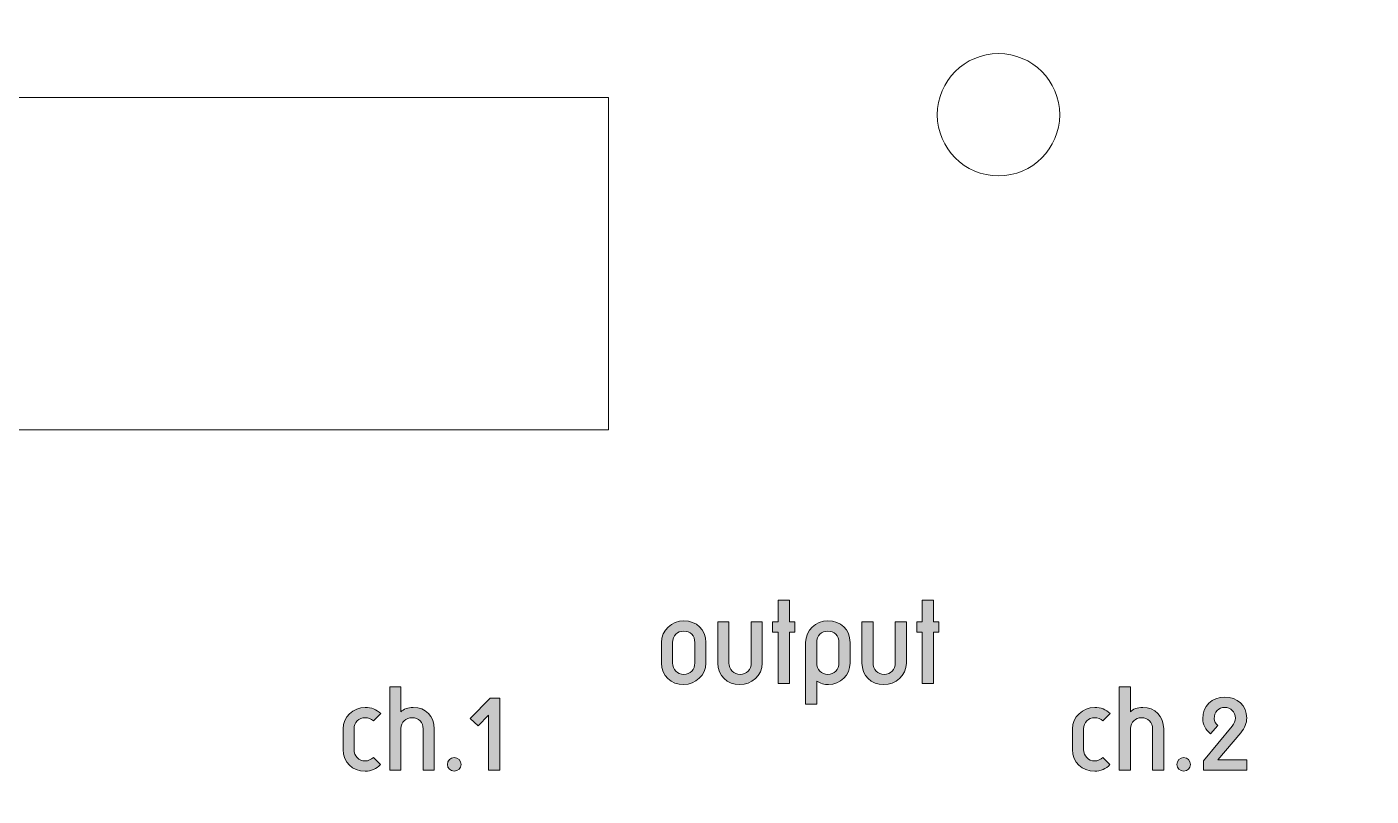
# Model space of a CAD drawing. Extents: x 246 to 922, y -755 to -114.
# Drawn here: x 670.6 to 833.1, y -344.2 to -251.1 of the extents above; entities that cross this region are included whole.
import ezdxf

# ---------------------------------------------------------------- set-up
doc = ezdxf.new("R2010")
doc.units = 0
doc.header["$MEASUREMENT"] = 0
doc.layers.add('laser_marking', color=7, linetype='Continuous', lineweight=0)
doc.layers.add('レイヤー 1', color=7, linetype='Continuous', lineweight=0)

# ---------------------------------------------------------------- blocks, each defined once
blk = doc.blocks.new('Block_1')
at = {"layer": 'レイヤー 1', "color": 7, "lineweight": 9}
blk.add_lwpolyline([(740.91, -259.64), (740.91, -299.83), (625.73, -299.83), (625.73, -259.64)], close=True, dxfattribs=at)
blk.add_circle((788.05, -261.71), 7.4, dxfattribs=at)
blk = doc.blocks.new('Block_0')
at = {"layer": 'レイヤー 1', "color": 7, "lineweight": 9}
blk.add_open_spline([(849.48, -597.41), (849.48, -597.41), (849.48, -755.49), (849.48, -755.49), (849.48, -755.49), (904.59, -755.39), (904.59, -755.39), (914.29, -755.37), (921.42, -747.83), (922.35, -738.23), (922.35, -738.23), (922.34, -133.16), (922.34, -133.16), (922.34, -123.34), (914.29, -115.5), (904.51, -115.5), (904.51, -115.5), (267.97, -115.51), (267.97, -115.51), (256.03, -114.2), (246.53, -120.93), (245.64, -133.07), (245.64, -133.07), (245.64, -736.62), (245.64, -736.62), (245.58, -746.71), (252.91, -755.3), (263.02, -755.32), (263.02, -755.32), (317.8, -755.47), (317.8, -755.47), (317.8, -755.47), (317.84, -597.12), (317.84, -597.12), (317.84, -597.12), (373.61, -541.72), (373.61, -541.72), (373.61, -541.72), (793.57, -542.25), (793.57, -542.25), (793.57, -542.25), (849.48, -597.41), (849.48, -597.41)], degree=3, knots=[0, 0, 0, 0, 1, 1, 1, 2, 2, 2, 3, 3, 3, 4, 4, 4, 5, 5, 5, 6, 6, 6, 7, 7, 7, 8, 8, 8, 9, 9, 9, 10, 10, 10, 11, 11, 11, 12, 12, 12, 13, 13, 13, 14, 14, 14, 14], dxfattribs=at)
at = {"layer": 'レイヤー 1'}
blk.add_blockref('Block_1', (0, 0), dxfattribs=at)
blk = doc.blocks.new('Block_5')
at = {"layer": 'laser_marking'}
for points, knots in [([(715.79, -330.94), (715.79, -330.94), (715.79, -333.98), (715.79, -333.98), (716.08, -333.65), (716.66, -333.43), (717.28, -333.43), (718.77, -333.43), (719.82, -334.49), (719.82, -336.04), (719.82, -336.04), (719.82, -341.03), (719.82, -341.03), (719.82, -341.03), (718.48, -341.03), (718.48, -341.03), (718.48, -341.03), (718.48, -336.04), (718.48, -336.04), (718.48, -335.25), (717.93, -334.68), (717.14, -334.68), (716.39, -334.68), (715.84, -335.23), (715.79, -335.97), (715.79, -335.97), (715.79, -341.03), (715.79, -341.03), (715.79, -341.03), (714.45, -341.03), (714.45, -341.03), (714.45, -341.03), (714.45, -330.94), (714.45, -330.94), (714.45, -330.94), (715.79, -330.94), (715.79, -330.94)], [0, 0, 0, 0, 1, 1, 1, 2, 2, 2, 3, 3, 3, 4, 4, 4, 5, 5, 5, 6, 6, 6, 7, 7, 7, 8, 8, 8, 9, 9, 9, 10, 10, 10, 11, 11, 11, 12, 12, 12, 12]), ([(725.13, -335.68), (725.13, -335.68), (724.17, -334.77), (724.17, -334.77), (724.17, -334.77), (726.57, -332.3), (726.57, -332.3), (726.57, -332.3), (727.77, -332.3), (727.77, -332.3), (727.77, -332.3), (727.77, -341.03), (727.77, -341.03), (727.77, -341.03), (726.38, -341.03), (726.38, -341.03), (726.38, -341.03), (726.38, -334.37), (726.38, -334.37), (726.38, -334.37), (725.13, -335.68), (725.13, -335.68)], [0, 0, 0, 0, 1, 1, 1, 2, 2, 2, 3, 3, 3, 4, 4, 4, 5, 5, 5, 6, 6, 6, 7, 7, 7, 7]), ([(708.79, -338.54), (708.79, -338.54), (708.79, -336.04), (708.79, -336.04), (708.79, -334.61), (710.04, -333.43), (711.47, -333.43), (712.22, -333.43), (712.82, -333.65), (713.35, -334.17), (713.35, -334.17), (712.46, -335.06), (712.46, -335.06), (712.19, -334.82), (711.86, -334.68), (711.47, -334.68), (710.71, -334.68), (710.13, -335.25), (710.13, -336.04), (710.13, -336.04), (710.13, -338.54), (710.13, -338.54), (710.13, -339.31), (710.71, -339.91), (711.47, -339.91), (711.86, -339.91), (712.19, -339.74), (712.46, -339.5), (712.46, -339.5), (713.32, -340.36), (713.32, -340.36), (712.84, -340.87), (712.17, -341.15), (711.47, -341.15), (709.92, -341.15), (708.81, -340.1), (708.79, -338.54)], [0, 0, 0, 0, 1, 1, 1, 2, 2, 2, 3, 3, 3, 4, 4, 4, 5, 5, 5, 6, 6, 6, 7, 7, 7, 8, 8, 8, 9, 9, 9, 10, 10, 10, 11, 11, 11, 12, 12, 12, 12]), ([(721.41, -340.33), (721.41, -339.87), (721.78, -339.5), (722.24, -339.5), (722.7, -339.5), (723.07, -339.87), (723.07, -340.33), (723.07, -340.78), (722.7, -341.15), (722.24, -341.15), (721.78, -341.15), (721.41, -340.78), (721.41, -340.33)], [0, 0, 0, 0, 1, 1, 1, 2, 2, 2, 3, 3, 3, 4, 4, 4, 4])]:
    blk.add_open_spline(points, degree=3, knots=knots, dxfattribs=at)
blk = doc.blocks.new('Block_8')
at = {"layer": 'laser_marking'}
for points, knots in [([(804, -330.94), (804, -330.94), (804, -333.98), (804, -333.98), (804.29, -333.65), (804.86, -333.43), (805.49, -333.43), (806.97, -333.43), (808.03, -334.49), (808.03, -336.04), (808.03, -336.04), (808.03, -341.03), (808.03, -341.03), (808.03, -341.03), (806.69, -341.03), (806.69, -341.03), (806.69, -341.03), (806.69, -336.04), (806.69, -336.04), (806.69, -335.25), (806.13, -334.68), (805.34, -334.68), (804.6, -334.68), (804.05, -335.23), (804, -335.97), (804, -335.97), (804, -341.03), (804, -341.03), (804, -341.03), (802.66, -341.03), (802.66, -341.03), (802.66, -341.03), (802.66, -330.94), (802.66, -330.94), (802.66, -330.94), (804, -330.94), (804, -330.94)], [0, 0, 0, 0, 1, 1, 1, 2, 2, 2, 3, 3, 3, 4, 4, 4, 5, 5, 5, 6, 6, 6, 7, 7, 7, 8, 8, 8, 9, 9, 9, 10, 10, 10, 11, 11, 11, 12, 12, 12, 12]), ([(816.29, -335.71), (816.57, -335.35), (816.69, -335.04), (816.69, -334.73), (816.69, -333.96), (816.14, -333.43), (815.4, -333.43), (814.66, -333.43), (814.13, -333.96), (814.13, -334.8), (814.13, -335.13), (814.32, -335.4), (814.56, -335.61), (814.56, -335.61), (813.7, -336.62), (813.7, -336.62), (813.07, -336.16), (812.74, -335.49), (812.74, -334.8), (812.74, -333.29), (813.84, -332.18), (815.4, -332.18), (816.96, -332.18), (818.06, -333.19), (818.06, -334.73), (818.06, -335.3), (817.85, -335.9), (817.34, -336.5), (817.34, -336.5), (814.58, -339.79), (814.58, -339.79), (814.58, -339.79), (818.06, -339.79), (818.06, -339.79), (818.06, -339.79), (818.06, -341.03), (818.06, -341.03), (818.06, -341.03), (812.83, -341.03), (812.83, -341.03), (812.83, -341.03), (812.83, -339.91), (812.83, -339.91), (812.83, -339.91), (816.29, -335.71), (816.29, -335.71)], [0, 0, 0, 0, 1, 1, 1, 2, 2, 2, 3, 3, 3, 4, 4, 4, 5, 5, 5, 6, 6, 6, 7, 7, 7, 8, 8, 8, 9, 9, 9, 10, 10, 10, 11, 11, 11, 12, 12, 12, 13, 13, 13, 14, 14, 14, 15, 15, 15, 15]), ([(796.99, -338.54), (796.99, -338.54), (796.99, -336.04), (796.99, -336.04), (796.99, -334.61), (798.24, -333.43), (799.68, -333.43), (800.42, -333.43), (801.02, -333.65), (801.55, -334.17), (801.55, -334.17), (800.66, -335.06), (800.66, -335.06), (800.4, -334.82), (800.06, -334.68), (799.68, -334.68), (798.91, -334.68), (798.34, -335.25), (798.34, -336.04), (798.34, -336.04), (798.34, -338.54), (798.34, -338.54), (798.34, -339.31), (798.91, -339.91), (799.68, -339.91), (800.06, -339.91), (800.4, -339.74), (800.66, -339.5), (800.66, -339.5), (801.53, -340.36), (801.53, -340.36), (801.05, -340.87), (800.38, -341.15), (799.68, -341.15), (798.12, -341.15), (797.02, -340.1), (796.99, -338.54)], [0, 0, 0, 0, 1, 1, 1, 2, 2, 2, 3, 3, 3, 4, 4, 4, 5, 5, 5, 6, 6, 6, 7, 7, 7, 8, 8, 8, 9, 9, 9, 10, 10, 10, 11, 11, 11, 12, 12, 12, 12]), ([(809.62, -340.33), (809.62, -339.87), (809.99, -339.5), (810.44, -339.5), (810.9, -339.5), (811.27, -339.87), (811.27, -340.33), (811.27, -340.78), (810.9, -341.15), (810.44, -341.15), (809.99, -341.15), (809.62, -340.78), (809.62, -340.33)], [0, 0, 0, 0, 1, 1, 1, 2, 2, 2, 3, 3, 3, 4, 4, 4, 4])]:
    blk.add_open_spline(points, degree=3, knots=knots, dxfattribs=at)
blk = doc.blocks.new('Block_40')
at = {"layer": 'laser_marking'}
for points, knots in [([(760.74, -324.32), (760.74, -324.32), (760.74, -323.07), (760.74, -323.07), (760.74, -323.07), (761.41, -323.07), (761.41, -323.07), (761.41, -323.07), (761.41, -320.45), (761.41, -320.45), (761.41, -320.45), (762.76, -320.45), (762.76, -320.45), (762.76, -320.45), (762.76, -323.07), (762.76, -323.07), (762.76, -323.07), (763.43, -323.07), (763.43, -323.07), (763.43, -323.07), (763.43, -324.32), (763.43, -324.32), (763.43, -324.32), (762.76, -324.32), (762.76, -324.32), (762.76, -324.32), (762.76, -330.55), (762.76, -330.55), (762.76, -330.55), (761.41, -330.55), (761.41, -330.55), (761.41, -330.55), (761.41, -324.32), (761.41, -324.32), (761.41, -324.32), (760.74, -324.32), (760.74, -324.32)], [0, 0, 0, 0, 1, 1, 1, 2, 2, 2, 3, 3, 3, 4, 4, 4, 5, 5, 5, 6, 6, 6, 7, 7, 7, 8, 8, 8, 9, 9, 9, 10, 10, 10, 11, 11, 11, 12, 12, 12, 12]), ([(778.16, -324.32), (778.16, -324.32), (778.16, -323.07), (778.16, -323.07), (778.16, -323.07), (778.84, -323.07), (778.84, -323.07), (778.84, -323.07), (778.84, -320.45), (778.84, -320.45), (778.84, -320.45), (780.18, -320.45), (780.18, -320.45), (780.18, -320.45), (780.18, -323.07), (780.18, -323.07), (780.18, -323.07), (780.85, -323.07), (780.85, -323.07), (780.85, -323.07), (780.85, -324.32), (780.85, -324.32), (780.85, -324.32), (780.18, -324.32), (780.18, -324.32), (780.18, -324.32), (780.18, -330.55), (780.18, -330.55), (780.18, -330.55), (778.84, -330.55), (778.84, -330.55), (778.84, -330.55), (778.84, -324.32), (778.84, -324.32), (778.84, -324.32), (778.16, -324.32), (778.16, -324.32)], [0, 0, 0, 0, 1, 1, 1, 2, 2, 2, 3, 3, 3, 4, 4, 4, 5, 5, 5, 6, 6, 6, 7, 7, 7, 8, 8, 8, 9, 9, 9, 10, 10, 10, 11, 11, 11, 12, 12, 12, 12]), ([(747.3, -328.06), (747.3, -328.06), (747.3, -325.56), (747.3, -325.56), (747.3, -324.12), (748.55, -322.95), (749.99, -322.95), (751.55, -322.95), (752.67, -324), (752.67, -325.56), (752.67, -325.56), (752.67, -328.06), (752.67, -328.06), (752.67, -329.5), (751.43, -330.67), (749.99, -330.67), (748.43, -330.67), (747.3, -329.62), (747.3, -328.06)], [0, 0, 0, 0, 1, 1, 1, 2, 2, 2, 3, 3, 3, 4, 4, 4, 5, 5, 5, 6, 6, 6, 6]), ([(754.12, -328.06), (754.12, -328.06), (754.12, -323.07), (754.12, -323.07), (754.12, -323.07), (755.46, -323.07), (755.46, -323.07), (755.46, -323.07), (755.46, -328.06), (755.46, -328.06), (755.46, -328.83), (756.04, -329.43), (756.8, -329.43), (757.59, -329.43), (758.15, -328.83), (758.15, -328.06), (758.15, -328.06), (758.15, -323.07), (758.15, -323.07), (758.15, -323.07), (759.49, -323.07), (759.49, -323.07), (759.49, -323.07), (759.49, -328.06), (759.49, -328.06), (759.49, -329.62), (758.15, -330.67), (756.78, -330.67), (755.22, -330.67), (754.12, -329.62), (754.12, -328.06)], [0, 0, 0, 0, 1, 1, 1, 2, 2, 2, 3, 3, 3, 4, 4, 4, 5, 5, 5, 6, 6, 6, 7, 7, 7, 8, 8, 8, 9, 9, 9, 10, 10, 10, 10]), ([(767.41, -322.95), (768.97, -322.95), (770.1, -324), (770.1, -325.56), (770.1, -325.56), (770.1, -328.06), (770.1, -328.06), (770.1, -329.5), (768.92, -330.67), (767.48, -330.67), (766.98, -330.67), (766.52, -330.55), (766.07, -330.24), (766.07, -330.24), (766.07, -333.05), (766.07, -333.05), (766.07, -333.05), (764.72, -333.05), (764.72, -333.05), (764.72, -333.05), (764.72, -325.56), (764.72, -325.56), (764.72, -324.12), (765.97, -322.95), (767.41, -322.95)], [0, 0, 0, 0, 1, 1, 1, 2, 2, 2, 3, 3, 3, 4, 4, 4, 5, 5, 5, 6, 6, 6, 7, 7, 7, 8, 8, 8, 8]), ([(771.54, -328.06), (771.54, -328.06), (771.54, -323.07), (771.54, -323.07), (771.54, -323.07), (772.88, -323.07), (772.88, -323.07), (772.88, -323.07), (772.88, -328.06), (772.88, -328.06), (772.88, -328.83), (773.46, -329.43), (774.23, -329.43), (775.02, -329.43), (775.57, -328.83), (775.57, -328.06), (775.57, -328.06), (775.57, -323.07), (775.57, -323.07), (775.57, -323.07), (776.91, -323.07), (776.91, -323.07), (776.91, -323.07), (776.91, -328.06), (776.91, -328.06), (776.91, -329.62), (775.57, -330.67), (774.2, -330.67), (772.64, -330.67), (771.54, -329.62), (771.54, -328.06)], [0, 0, 0, 0, 1, 1, 1, 2, 2, 2, 3, 3, 3, 4, 4, 4, 5, 5, 5, 6, 6, 6, 7, 7, 7, 8, 8, 8, 9, 9, 9, 10, 10, 10, 10]), ([(751.33, -328.06), (751.33, -328.06), (751.33, -325.56), (751.33, -325.56), (751.33, -324.77), (750.78, -324.2), (749.99, -324.2), (749.22, -324.2), (748.64, -324.77), (748.64, -325.56), (748.64, -325.56), (748.64, -328.06), (748.64, -328.06), (748.64, -328.83), (749.22, -329.43), (749.99, -329.43), (750.78, -329.43), (751.33, -328.83), (751.33, -328.06)], [0, 0, 0, 0, 1, 1, 1, 2, 2, 2, 3, 3, 3, 4, 4, 4, 5, 5, 5, 6, 6, 6, 6]), ([(768.75, -328.06), (768.75, -328.06), (768.75, -325.56), (768.75, -325.56), (768.75, -324.77), (768.2, -324.2), (767.41, -324.2), (766.64, -324.2), (766.07, -324.77), (766.07, -325.56), (766.07, -325.56), (766.07, -328.06), (766.07, -328.06), (766.07, -328.83), (766.64, -329.43), (767.41, -329.43), (768.2, -329.43), (768.75, -328.83), (768.75, -328.06)], [0, 0, 0, 0, 1, 1, 1, 2, 2, 2, 3, 3, 3, 4, 4, 4, 5, 5, 5, 6, 6, 6, 6])]:
    blk.add_open_spline(points, degree=3, knots=knots, dxfattribs=at)

msp = doc.modelspace()

# ---------------------------------------------------------------- hatches: boundary and pattern name
h = msp.add_hatch(color=256)
h.dxf.hatch_style = 1
edge = h.paths.add_edge_path()
edge.add_spline(control_points=[(749.99, -330.67), (751.43, -330.67), (752.67, -329.5), (752.67, -328.06)], knot_values=[4, 4, 4, 4, 5, 5, 5, 5], degree=3, periodic=0)
edge.add_spline(control_points=[(752.67, -328.06), (752.67, -328.06), (752.67, -325.56), (752.67, -325.56)], knot_values=[3.00001, 3.00001, 3.00001, 3.00001, 4, 4, 4, 4], degree=3, periodic=0)
edge.add_spline(control_points=[(752.67, -325.56), (752.67, -324), (751.55, -322.95), (749.99, -322.95)], knot_values=[2, 2, 2, 2, 3, 3, 3, 3], degree=3, periodic=0)
edge.add_spline(control_points=[(749.99, -322.95), (748.55, -322.95), (747.3, -324.12), (747.3, -325.56)], knot_values=[1, 1, 1, 1, 2, 2, 2, 2], degree=3, periodic=0)
edge.add_spline(control_points=[(747.3, -325.56), (747.3, -325.56), (747.3, -328.06), (747.3, -328.06)], knot_values=[0.00001, 0.00001, 0.00001, 0.00001, 1, 1, 1, 1], degree=3, periodic=0)
edge.add_spline(control_points=[(747.3, -328.06), (747.3, -329.62), (748.43, -330.67), (749.99, -330.67)], knot_values=[5, 5, 5, 5, 6, 6, 6, 6], degree=3, periodic=0)
edge = h.paths.add_edge_path(flags=16)
edge.add_spline(control_points=[(751.33, -328.06), (751.33, -328.06), (751.33, -325.56), (751.33, -325.56)], knot_values=[0.00001, 0.00001, 0.00001, 0.00001, 1, 1, 1, 1], degree=3, periodic=0)
edge.add_spline(control_points=[(751.33, -325.56), (751.33, -324.77), (750.78, -324.2), (749.99, -324.2)], knot_values=[1, 1, 1, 1, 2, 2, 2, 2], degree=3, periodic=0)
edge.add_spline(control_points=[(749.99, -324.2), (749.22, -324.2), (748.64, -324.77), (748.64, -325.56)], knot_values=[2, 2, 2, 2, 3, 3, 3, 3], degree=3, periodic=0)
edge.add_spline(control_points=[(748.64, -325.56), (748.64, -325.56), (748.64, -328.06), (748.64, -328.06)], knot_values=[3.00001, 3.00001, 3.00001, 3.00001, 4, 4, 4, 4], degree=3, periodic=0)
edge.add_spline(control_points=[(748.64, -328.06), (748.64, -328.83), (749.22, -329.43), (749.99, -329.43)], knot_values=[4, 4, 4, 4, 5, 5, 5, 5], degree=3, periodic=0)
edge.add_spline(control_points=[(749.99, -329.43), (750.78, -329.43), (751.33, -328.83), (751.33, -328.06)], knot_values=[5, 5, 5, 5, 6, 6, 6, 6], degree=3, periodic=0)
edge = h.paths.add_edge_path()
edge.add_spline(control_points=[(755.46, -328.06), (755.46, -328.06), (755.46, -323.07), (755.46, -323.07)], knot_values=[2.00001, 2.00001, 2.00001, 2.00001, 3, 3, 3, 3], degree=3, periodic=0)
edge.add_spline(control_points=[(755.46, -323.07), (755.46, -323.07), (754.12, -323.07), (754.12, -323.07)], knot_values=[1.00001, 1.00001, 1.00001, 1.00001, 1.99999, 1.99999, 1.99999, 1.99999], degree=3, periodic=0)
edge.add_spline(control_points=[(754.12, -323.07), (754.12, -323.07), (754.12, -328.06), (754.12, -328.06)], knot_values=[0.00001, 0.00001, 0.00001, 0.00001, 0.99999, 0.99999, 0.99999, 0.99999], degree=3, periodic=0)
edge.add_spline(control_points=[(754.12, -328.06), (754.12, -329.62), (755.22, -330.67), (756.78, -330.67)], knot_values=[9, 9, 9, 9, 10, 10, 10, 10], degree=3, periodic=0)
edge.add_spline(control_points=[(756.78, -330.67), (758.15, -330.67), (759.49, -329.62), (759.49, -328.06)], knot_values=[8, 8, 8, 8, 9, 9, 9, 9], degree=3, periodic=0)
edge.add_spline(control_points=[(759.49, -328.06), (759.49, -328.06), (759.49, -323.07), (759.49, -323.07)], knot_values=[7.00001, 7.00001, 7.00001, 7.00001, 8, 8, 8, 8], degree=3, periodic=0)
edge.add_spline(control_points=[(759.49, -323.07), (759.49, -323.07), (758.15, -323.07), (758.15, -323.07)], knot_values=[6.00001, 6.00001, 6.00001, 6.00001, 6.99999, 6.99999, 6.99999, 6.99999], degree=3, periodic=0)
edge.add_spline(control_points=[(758.15, -323.07), (758.15, -323.07), (758.15, -328.06), (758.15, -328.06)], knot_values=[5.00001, 5.00001, 5.00001, 5.00001, 5.99999, 5.99999, 5.99999, 5.99999], degree=3, periodic=0)
edge.add_spline(control_points=[(758.15, -328.06), (758.15, -328.83), (757.59, -329.43), (756.8, -329.43)], knot_values=[4, 4, 4, 4, 5, 5, 5, 5], degree=3, periodic=0)
edge.add_spline(control_points=[(756.8, -329.43), (756.04, -329.43), (755.46, -328.83), (755.46, -328.06)], knot_values=[3, 3, 3, 3, 4, 4, 4, 4], degree=3, periodic=0)
edge = h.paths.add_edge_path()
edge.add_spline(control_points=[(760.74, -324.32), (760.74, -324.32), (760.74, -323.07), (760.74, -323.07), (760.74, -323.07), (761.41, -323.07), (761.41, -323.07), (761.41, -323.07), (761.41, -320.45), (761.41, -320.45), (761.41, -320.45), (762.76, -320.45), (762.76, -320.45), (762.76, -320.45), (762.76, -323.07), (762.76, -323.07), (762.76, -323.07), (763.43, -323.07), (763.43, -323.07), (763.43, -323.07), (763.43, -324.32), (763.43, -324.32), (763.43, -324.32), (762.76, -324.32), (762.76, -324.32), (762.76, -324.32), (762.76, -330.55), (762.76, -330.55), (762.76, -330.55), (761.41, -330.55), (761.41, -330.55), (761.41, -330.55), (761.41, -324.32), (761.41, -324.32), (761.41, -324.32), (760.74, -324.32), (760.74, -324.32)], knot_values=[0, 0, 0, 0, 1, 1, 1, 2, 2, 2, 3, 3, 3, 4, 4, 4, 5, 5, 5, 6, 6, 6, 7, 7, 7, 8, 8, 8, 9, 9, 9, 10, 10, 10, 11, 11, 11, 12, 12, 12, 12], degree=3, periodic=0)
edge = h.paths.add_edge_path()
edge.add_spline(control_points=[(770.1, -328.06), (770.1, -328.06), (770.1, -325.56), (770.1, -325.56)], knot_values=[1.00001, 1.00001, 1.00001, 1.00001, 2, 2, 2, 2], degree=3, periodic=0)
edge.add_spline(control_points=[(770.1, -325.56), (770.1, -324), (768.97, -322.95), (767.41, -322.95)], knot_values=[0, 0, 0, 0, 1, 1, 1, 1], degree=3, periodic=0)
edge.add_spline(control_points=[(767.41, -322.95), (765.97, -322.95), (764.72, -324.12), (764.72, -325.56)], knot_values=[7, 7, 7, 7, 8, 8, 8, 8], degree=3, periodic=0)
edge.add_spline(control_points=[(764.72, -325.56), (764.72, -325.56), (764.72, -333.05), (764.72, -333.05)], knot_values=[6.00001, 6.00001, 6.00001, 6.00001, 7, 7, 7, 7], degree=3, periodic=0)
edge.add_spline(control_points=[(764.72, -333.05), (764.72, -333.05), (766.07, -333.05), (766.07, -333.05)], knot_values=[5.00001, 5.00001, 5.00001, 5.00001, 5.99999, 5.99999, 5.99999, 5.99999], degree=3, periodic=0)
edge.add_spline(control_points=[(766.07, -333.05), (766.07, -333.05), (766.07, -330.24), (766.07, -330.24)], knot_values=[4.00001, 4.00001, 4.00001, 4.00001, 4.99999, 4.99999, 4.99999, 4.99999], degree=3, periodic=0)
edge.add_spline(control_points=[(766.07, -330.24), (766.52, -330.55), (766.98, -330.67), (767.48, -330.67)], knot_values=[3, 3, 3, 3, 4, 4, 4, 4], degree=3, periodic=0)
edge.add_spline(control_points=[(767.48, -330.67), (768.92, -330.67), (770.1, -329.5), (770.1, -328.06)], knot_values=[2, 2, 2, 2, 3, 3, 3, 3], degree=3, periodic=0)
edge = h.paths.add_edge_path(flags=16)
edge.add_spline(control_points=[(768.75, -328.06), (768.75, -328.06), (768.75, -325.56), (768.75, -325.56)], knot_values=[0.00001, 0.00001, 0.00001, 0.00001, 1, 1, 1, 1], degree=3, periodic=0)
edge.add_spline(control_points=[(768.75, -325.56), (768.75, -324.77), (768.2, -324.2), (767.41, -324.2)], knot_values=[1, 1, 1, 1, 2, 2, 2, 2], degree=3, periodic=0)
edge.add_spline(control_points=[(767.41, -324.2), (766.64, -324.2), (766.07, -324.77), (766.07, -325.56)], knot_values=[2, 2, 2, 2, 3, 3, 3, 3], degree=3, periodic=0)
edge.add_spline(control_points=[(766.07, -325.56), (766.07, -325.56), (766.07, -328.06), (766.07, -328.06)], knot_values=[3.00001, 3.00001, 3.00001, 3.00001, 4, 4, 4, 4], degree=3, periodic=0)
edge.add_spline(control_points=[(766.07, -328.06), (766.07, -328.83), (766.64, -329.43), (767.41, -329.43)], knot_values=[4, 4, 4, 4, 5, 5, 5, 5], degree=3, periodic=0)
edge.add_spline(control_points=[(767.41, -329.43), (768.2, -329.43), (768.75, -328.83), (768.75, -328.06)], knot_values=[5, 5, 5, 5, 6, 6, 6, 6], degree=3, periodic=0)
edge = h.paths.add_edge_path()
edge.add_spline(control_points=[(772.88, -328.06), (772.88, -328.06), (772.88, -323.07), (772.88, -323.07)], knot_values=[2.00001, 2.00001, 2.00001, 2.00001, 3, 3, 3, 3], degree=3, periodic=0)
edge.add_spline(control_points=[(772.88, -323.07), (772.88, -323.07), (771.54, -323.07), (771.54, -323.07)], knot_values=[1.00001, 1.00001, 1.00001, 1.00001, 1.99999, 1.99999, 1.99999, 1.99999], degree=3, periodic=0)
edge.add_spline(control_points=[(771.54, -323.07), (771.54, -323.07), (771.54, -328.06), (771.54, -328.06)], knot_values=[0.00001, 0.00001, 0.00001, 0.00001, 0.99999, 0.99999, 0.99999, 0.99999], degree=3, periodic=0)
edge.add_spline(control_points=[(771.54, -328.06), (771.54, -329.62), (772.64, -330.67), (774.2, -330.67)], knot_values=[9, 9, 9, 9, 10, 10, 10, 10], degree=3, periodic=0)
edge.add_spline(control_points=[(774.2, -330.67), (775.57, -330.67), (776.91, -329.62), (776.91, -328.06)], knot_values=[8, 8, 8, 8, 9, 9, 9, 9], degree=3, periodic=0)
edge.add_spline(control_points=[(776.91, -328.06), (776.91, -328.06), (776.91, -323.07), (776.91, -323.07)], knot_values=[7.00001, 7.00001, 7.00001, 7.00001, 8, 8, 8, 8], degree=3, periodic=0)
edge.add_spline(control_points=[(776.91, -323.07), (776.91, -323.07), (775.57, -323.07), (775.57, -323.07)], knot_values=[6.00001, 6.00001, 6.00001, 6.00001, 6.99999, 6.99999, 6.99999, 6.99999], degree=3, periodic=0)
edge.add_spline(control_points=[(775.57, -323.07), (775.57, -323.07), (775.57, -328.06), (775.57, -328.06)], knot_values=[5.00001, 5.00001, 5.00001, 5.00001, 5.99999, 5.99999, 5.99999, 5.99999], degree=3, periodic=0)
edge.add_spline(control_points=[(775.57, -328.06), (775.57, -328.83), (775.02, -329.43), (774.23, -329.43)], knot_values=[4, 4, 4, 4, 5, 5, 5, 5], degree=3, periodic=0)
edge.add_spline(control_points=[(774.23, -329.43), (773.46, -329.43), (772.88, -328.83), (772.88, -328.06)], knot_values=[3, 3, 3, 3, 4, 4, 4, 4], degree=3, periodic=0)
edge = h.paths.add_edge_path()
edge.add_spline(control_points=[(778.16, -324.32), (778.16, -324.32), (778.16, -323.07), (778.16, -323.07), (778.16, -323.07), (778.84, -323.07), (778.84, -323.07), (778.84, -323.07), (778.84, -320.45), (778.84, -320.45), (778.84, -320.45), (780.18, -320.45), (780.18, -320.45), (780.18, -320.45), (780.18, -323.07), (780.18, -323.07), (780.18, -323.07), (780.85, -323.07), (780.85, -323.07), (780.85, -323.07), (780.85, -324.32), (780.85, -324.32), (780.85, -324.32), (780.18, -324.32), (780.18, -324.32), (780.18, -324.32), (780.18, -330.55), (780.18, -330.55), (780.18, -330.55), (778.84, -330.55), (778.84, -330.55), (778.84, -330.55), (778.84, -324.32), (778.84, -324.32), (778.84, -324.32), (778.16, -324.32), (778.16, -324.32)], knot_values=[0, 0, 0, 0, 1, 1, 1, 2, 2, 2, 3, 3, 3, 4, 4, 4, 5, 5, 5, 6, 6, 6, 7, 7, 7, 8, 8, 8, 9, 9, 9, 10, 10, 10, 11, 11, 11, 12, 12, 12, 12], degree=3, periodic=0)
h = msp.add_hatch(color=256)
h.dxf.hatch_style = 1
edge = h.paths.add_edge_path()
edge.add_spline(control_points=[(710.13, -338.54), (710.13, -338.54), (710.13, -336.04), (710.13, -336.04)], knot_values=[6.00001, 6.00001, 6.00001, 6.00001, 7, 7, 7, 7], degree=3, periodic=0)
edge.add_spline(control_points=[(710.13, -336.04), (710.13, -335.25), (710.71, -334.68), (711.47, -334.68)], knot_values=[5, 5, 5, 5, 6, 6, 6, 6], degree=3, periodic=0)
edge.add_spline(control_points=[(711.47, -334.68), (711.86, -334.68), (712.19, -334.82), (712.46, -335.06)], knot_values=[4, 4, 4, 4, 5, 5, 5, 5], degree=3, periodic=0)
edge.add_spline(control_points=[(712.46, -335.06), (712.46, -335.06), (713.35, -334.17), (713.35, -334.17)], knot_values=[3.00001, 3.00001, 3.00001, 3.00001, 4, 4, 4, 4], degree=3, periodic=0)
edge.add_spline(control_points=[(713.35, -334.17), (712.82, -333.65), (712.22, -333.43), (711.47, -333.43)], knot_values=[2, 2, 2, 2, 3, 3, 3, 3], degree=3, periodic=0)
edge.add_spline(control_points=[(711.47, -333.43), (710.04, -333.43), (708.79, -334.61), (708.79, -336.04)], knot_values=[1, 1, 1, 1, 2, 2, 2, 2], degree=3, periodic=0)
edge.add_spline(control_points=[(708.79, -336.04), (708.79, -336.04), (708.79, -338.54), (708.79, -338.54)], knot_values=[0.00001, 0.00001, 0.00001, 0.00001, 1, 1, 1, 1], degree=3, periodic=0)
edge.add_spline(control_points=[(708.79, -338.54), (708.81, -340.1), (709.92, -341.15), (711.47, -341.15)], knot_values=[11, 11, 11, 11, 12, 12, 12, 12], degree=3, periodic=0)
edge.add_spline(control_points=[(711.47, -341.15), (712.17, -341.15), (712.84, -340.87), (713.32, -340.36)], knot_values=[10, 10, 10, 10, 11, 11, 11, 11], degree=3, periodic=0)
edge.add_spline(control_points=[(713.32, -340.36), (713.32, -340.36), (712.46, -339.5), (712.46, -339.5)], knot_values=[9.00001, 9.00001, 9.00001, 9.00001, 10, 10, 10, 10], degree=3, periodic=0)
edge.add_spline(control_points=[(712.46, -339.5), (712.19, -339.74), (711.86, -339.91), (711.47, -339.91)], knot_values=[8, 8, 8, 8, 9, 9, 9, 9], degree=3, periodic=0)
edge.add_spline(control_points=[(711.47, -339.91), (710.71, -339.91), (710.13, -339.31), (710.13, -338.54)], knot_values=[7, 7, 7, 7, 8, 8, 8, 8], degree=3, periodic=0)
edge = h.paths.add_edge_path()
edge.add_spline(control_points=[(715.79, -330.94), (715.79, -330.94), (714.45, -330.94), (714.45, -330.94), (714.45, -330.94), (714.45, -341.03), (714.45, -341.03), (714.45, -341.03), (715.79, -341.03), (715.79, -341.03), (715.79, -341.03), (715.79, -335.97), (715.79, -335.97)], knot_values=[8.00004, 8.00004, 8.00004, 8.00004, 9, 9, 9, 10, 10, 10, 11, 11, 11, 11.99996, 11.99996, 11.99996, 11.99996], degree=3, periodic=0)
edge.add_spline(control_points=[(715.79, -335.97), (715.79, -335.97), (715.79, -335.97), (715.79, -335.97)], knot_values=[8, 8, 8, 8, 8.00004, 8.00004, 8.00004, 8.00004], degree=3, periodic=0)
edge.add_spline(control_points=[(715.79, -335.97), (715.84, -335.23), (716.39, -334.68), (717.14, -334.68)], knot_values=[7, 7, 7, 7, 8, 8, 8, 8], degree=3, periodic=0)
edge.add_spline(control_points=[(717.14, -334.68), (717.93, -334.68), (718.48, -335.25), (718.48, -336.04)], knot_values=[6, 6, 6, 6, 7, 7, 7, 7], degree=3, periodic=0)
edge.add_spline(control_points=[(718.48, -336.04), (718.48, -336.04), (718.48, -341.03), (718.48, -341.03)], knot_values=[5.00001, 5.00001, 5.00001, 5.00001, 6, 6, 6, 6], degree=3, periodic=0)
edge.add_spline(control_points=[(718.48, -341.03), (718.48, -341.03), (719.82, -341.03), (719.82, -341.03)], knot_values=[4.00001, 4.00001, 4.00001, 4.00001, 4.99999, 4.99999, 4.99999, 4.99999], degree=3, periodic=0)
edge.add_spline(control_points=[(719.82, -341.03), (719.82, -341.03), (719.82, -336.04), (719.82, -336.04)], knot_values=[3.00001, 3.00001, 3.00001, 3.00001, 3.99999, 3.99999, 3.99999, 3.99999], degree=3, periodic=0)
edge.add_spline(control_points=[(719.82, -336.04), (719.82, -334.49), (718.77, -333.43), (717.28, -333.43)], knot_values=[2, 2, 2, 2, 3, 3, 3, 3], degree=3, periodic=0)
edge.add_spline(control_points=[(717.28, -333.43), (716.66, -333.43), (716.08, -333.65), (715.79, -333.98)], knot_values=[1, 1, 1, 1, 2, 2, 2, 2], degree=3, periodic=0)
edge.add_spline(control_points=[(715.79, -333.98), (715.79, -333.98), (715.79, -330.94), (715.79, -330.94)], knot_values=[0.00001, 0.00001, 0.00001, 0.00001, 1, 1, 1, 1], degree=3, periodic=0)
edge = h.paths.add_edge_path()
edge.add_spline(control_points=[(723.07, -340.33), (723.07, -339.87), (722.7, -339.5), (722.24, -339.5)], knot_values=[1, 1, 1, 1, 2, 2, 2, 2], degree=3, periodic=0)
edge.add_spline(control_points=[(722.24, -339.5), (721.78, -339.5), (721.41, -339.87), (721.41, -340.33)], knot_values=[0, 0, 0, 0, 1, 1, 1, 1], degree=3, periodic=0)
edge.add_spline(control_points=[(721.41, -340.33), (721.41, -340.78), (721.78, -341.15), (722.24, -341.15)], knot_values=[3, 3, 3, 3, 4, 4, 4, 4], degree=3, periodic=0)
edge.add_spline(control_points=[(722.24, -341.15), (722.7, -341.15), (723.07, -340.78), (723.07, -340.33)], knot_values=[2, 2, 2, 2, 3, 3, 3, 3], degree=3, periodic=0)
edge = h.paths.add_edge_path()
edge.add_spline(control_points=[(725.13, -335.68), (725.13, -335.68), (724.17, -334.77), (724.17, -334.77), (724.17, -334.77), (726.57, -332.3), (726.57, -332.3), (726.57, -332.3), (727.77, -332.3), (727.77, -332.3), (727.77, -332.3), (727.77, -341.03), (727.77, -341.03), (727.77, -341.03), (726.38, -341.03), (726.38, -341.03), (726.38, -341.03), (726.38, -334.37), (726.38, -334.37), (726.38, -334.37), (725.13, -335.68), (725.13, -335.68)], knot_values=[0, 0, 0, 0, 0.999999, 0.999999, 0.999999, 1.999999, 1.999999, 1.999999, 2.999999, 2.999999, 2.999999, 3.999999, 3.999999, 3.999999, 4.999999, 4.999999, 4.999999, 5.999999, 5.999999, 5.999999, 6.999999, 6.999999, 6.999999, 6.999999], degree=3, periodic=0)
h = msp.add_hatch(color=256)
h.dxf.hatch_style = 1
edge = h.paths.add_edge_path()
edge.add_spline(control_points=[(799.68, -341.15), (800.38, -341.15), (801.05, -340.87), (801.53, -340.36)], knot_values=[10, 10, 10, 10, 11, 11, 11, 11], degree=3, periodic=0)
edge.add_spline(control_points=[(801.53, -340.36), (801.53, -340.36), (800.66, -339.5), (800.66, -339.5)], knot_values=[9.00001, 9.00001, 9.00001, 9.00001, 10, 10, 10, 10], degree=3, periodic=0)
edge.add_spline(control_points=[(800.66, -339.5), (800.4, -339.74), (800.06, -339.91), (799.68, -339.91)], knot_values=[8, 8, 8, 8, 9, 9, 9, 9], degree=3, periodic=0)
edge.add_spline(control_points=[(799.68, -339.91), (798.91, -339.91), (798.34, -339.31), (798.34, -338.54)], knot_values=[7, 7, 7, 7, 8, 8, 8, 8], degree=3, periodic=0)
edge.add_spline(control_points=[(798.34, -338.54), (798.34, -338.54), (798.34, -336.04), (798.34, -336.04)], knot_values=[6.00001, 6.00001, 6.00001, 6.00001, 7, 7, 7, 7], degree=3, periodic=0)
edge.add_spline(control_points=[(798.34, -336.04), (798.34, -335.25), (798.91, -334.68), (799.68, -334.68)], knot_values=[5, 5, 5, 5, 6, 6, 6, 6], degree=3, periodic=0)
edge.add_spline(control_points=[(799.68, -334.68), (800.06, -334.68), (800.4, -334.82), (800.66, -335.06)], knot_values=[4, 4, 4, 4, 5, 5, 5, 5], degree=3, periodic=0)
edge.add_spline(control_points=[(800.66, -335.06), (800.66, -335.06), (801.55, -334.17), (801.55, -334.17)], knot_values=[3.00001, 3.00001, 3.00001, 3.00001, 4, 4, 4, 4], degree=3, periodic=0)
edge.add_spline(control_points=[(801.55, -334.17), (801.02, -333.65), (800.42, -333.43), (799.68, -333.43)], knot_values=[2, 2, 2, 2, 3, 3, 3, 3], degree=3, periodic=0)
edge.add_spline(control_points=[(799.68, -333.43), (798.24, -333.43), (796.99, -334.61), (796.99, -336.04)], knot_values=[1, 1, 1, 1, 2, 2, 2, 2], degree=3, periodic=0)
edge.add_spline(control_points=[(796.99, -336.04), (796.99, -336.04), (796.99, -338.54), (796.99, -338.54)], knot_values=[0.00001, 0.00001, 0.00001, 0.00001, 1, 1, 1, 1], degree=3, periodic=0)
edge.add_spline(control_points=[(796.99, -338.54), (797.02, -340.1), (798.12, -341.15), (799.68, -341.15)], knot_values=[11, 11, 11, 11, 12, 12, 12, 12], degree=3, periodic=0)
edge = h.paths.add_edge_path()
edge.add_spline(control_points=[(804, -330.94), (804, -330.94), (802.66, -330.94), (802.66, -330.94), (802.66, -330.94), (802.66, -341.03), (802.66, -341.03), (802.66, -341.03), (804, -341.03), (804, -341.03), (804, -341.03), (804, -335.97), (804, -335.97)], knot_values=[8.00004, 8.00004, 8.00004, 8.00004, 9, 9, 9, 10, 10, 10, 11, 11, 11, 11.99996, 11.99996, 11.99996, 11.99996], degree=3, periodic=0)
edge.add_spline(control_points=[(804, -335.97), (804, -335.97), (804, -335.97), (804, -335.97)], knot_values=[8, 8, 8, 8, 8.00004, 8.00004, 8.00004, 8.00004], degree=3, periodic=0)
edge.add_spline(control_points=[(804, -335.97), (804.05, -335.23), (804.6, -334.68), (805.34, -334.68)], knot_values=[7, 7, 7, 7, 8, 8, 8, 8], degree=3, periodic=0)
edge.add_spline(control_points=[(805.34, -334.68), (806.13, -334.68), (806.69, -335.25), (806.69, -336.04)], knot_values=[6, 6, 6, 6, 7, 7, 7, 7], degree=3, periodic=0)
edge.add_spline(control_points=[(806.69, -336.04), (806.69, -336.04), (806.69, -341.03), (806.69, -341.03)], knot_values=[5.00001, 5.00001, 5.00001, 5.00001, 6, 6, 6, 6], degree=3, periodic=0)
edge.add_spline(control_points=[(806.69, -341.03), (806.69, -341.03), (808.03, -341.03), (808.03, -341.03)], knot_values=[4.00001, 4.00001, 4.00001, 4.00001, 4.99999, 4.99999, 4.99999, 4.99999], degree=3, periodic=0)
edge.add_spline(control_points=[(808.03, -341.03), (808.03, -341.03), (808.03, -336.04), (808.03, -336.04)], knot_values=[3.00001, 3.00001, 3.00001, 3.00001, 3.99999, 3.99999, 3.99999, 3.99999], degree=3, periodic=0)
edge.add_spline(control_points=[(808.03, -336.04), (808.03, -334.49), (806.97, -333.43), (805.49, -333.43)], knot_values=[2, 2, 2, 2, 3, 3, 3, 3], degree=3, periodic=0)
edge.add_spline(control_points=[(805.49, -333.43), (804.86, -333.43), (804.29, -333.65), (804, -333.98)], knot_values=[1, 1, 1, 1, 2, 2, 2, 2], degree=3, periodic=0)
edge.add_spline(control_points=[(804, -333.98), (804, -333.98), (804, -330.94), (804, -330.94)], knot_values=[0.00001, 0.00001, 0.00001, 0.00001, 1, 1, 1, 1], degree=3, periodic=0)
edge = h.paths.add_edge_path()
edge.add_spline(control_points=[(811.27, -340.33), (811.27, -339.87), (810.9, -339.5), (810.44, -339.5)], knot_values=[1, 1, 1, 1, 2, 2, 2, 2], degree=3, periodic=0)
edge.add_spline(control_points=[(810.44, -339.5), (809.99, -339.5), (809.62, -339.87), (809.62, -340.33)], knot_values=[0, 0, 0, 0, 1, 1, 1, 1], degree=3, periodic=0)
edge.add_spline(control_points=[(809.62, -340.33), (809.62, -340.78), (809.99, -341.15), (810.44, -341.15)], knot_values=[3, 3, 3, 3, 4, 4, 4, 4], degree=3, periodic=0)
edge.add_spline(control_points=[(810.44, -341.15), (810.9, -341.15), (811.27, -340.78), (811.27, -340.33)], knot_values=[2, 2, 2, 2, 3, 3, 3, 3], degree=3, periodic=0)
edge = h.paths.add_edge_path()
edge.add_spline(control_points=[(816.29, -335.71), (816.29, -335.71), (812.83, -339.91), (812.83, -339.91), (812.83, -339.91), (812.83, -341.03), (812.83, -341.03), (812.83, -341.03), (818.06, -341.03), (818.06, -341.03), (818.06, -341.03), (818.06, -339.79), (818.06, -339.79), (818.06, -339.79), (814.58, -339.79), (814.58, -339.79), (814.58, -339.79), (817.34, -336.5), (817.34, -336.5)], knot_values=[9.00006, 9.00006, 9.00006, 9.00006, 10, 10, 10, 11, 11, 11, 12, 12, 12, 13, 13, 13, 14, 14, 14, 14.99994, 14.99994, 14.99994, 14.99994], degree=3, periodic=0)
edge.add_spline(control_points=[(817.34, -336.5), (817.34, -336.5), (817.34, -336.5), (817.34, -336.5)], knot_values=[9, 9, 9, 9, 9.00006, 9.00006, 9.00006, 9.00006], degree=3, periodic=0)
edge.add_spline(control_points=[(817.34, -336.5), (817.85, -335.9), (818.06, -335.3), (818.06, -334.73)], knot_values=[8, 8, 8, 8, 9, 9, 9, 9], degree=3, periodic=0)
edge.add_spline(control_points=[(818.06, -334.73), (818.06, -333.19), (816.96, -332.18), (815.4, -332.18), (813.84, -332.18), (812.74, -333.29), (812.74, -334.8)], knot_values=[6, 6, 6, 6, 7, 7, 7, 8, 8, 8, 8], degree=3, periodic=0)
edge.add_spline(control_points=[(812.74, -334.8), (812.74, -335.49), (813.07, -336.16), (813.7, -336.62)], knot_values=[5, 5, 5, 5, 6, 6, 6, 6], degree=3, periodic=0)
edge.add_spline(control_points=[(813.7, -336.62), (813.7, -336.62), (814.56, -335.61), (814.56, -335.61)], knot_values=[4.00001, 4.00001, 4.00001, 4.00001, 5, 5, 5, 5], degree=3, periodic=0)
edge.add_spline(control_points=[(814.56, -335.61), (814.32, -335.4), (814.13, -335.13), (814.13, -334.8)], knot_values=[3, 3, 3, 3, 4, 4, 4, 4], degree=3, periodic=0)
edge.add_spline(control_points=[(814.13, -334.8), (814.13, -333.96), (814.66, -333.43), (815.4, -333.43), (816.14, -333.43), (816.69, -333.96), (816.69, -334.73)], knot_values=[1, 1, 1, 1, 2, 2, 2, 3, 3, 3, 3], degree=3, periodic=0)
edge.add_spline(control_points=[(816.69, -334.73), (816.69, -335.04), (816.57, -335.35), (816.29, -335.71)], knot_values=[0, 0, 0, 0, 1, 1, 1, 1], degree=3, periodic=0)
edge.add_spline(control_points=[(816.29, -335.71), (816.29, -335.71), (816.29, -335.71), (816.29, -335.71)], knot_values=[14.99994, 14.99994, 14.99994, 14.99994, 15, 15, 15, 15], degree=3, periodic=0)

# ---------------------------------------------------------------- block references
at = {"layer": 'laser_marking'}
for name in ['Block_40', 'Block_5', 'Block_8']:
    msp.add_blockref(name, (0, 0), dxfattribs=at)
at = {"layer": 'レイヤー 1'}
msp.add_blockref('Block_0', (0, 0), dxfattribs=at)

doc.saveas('drawing.dxf')
